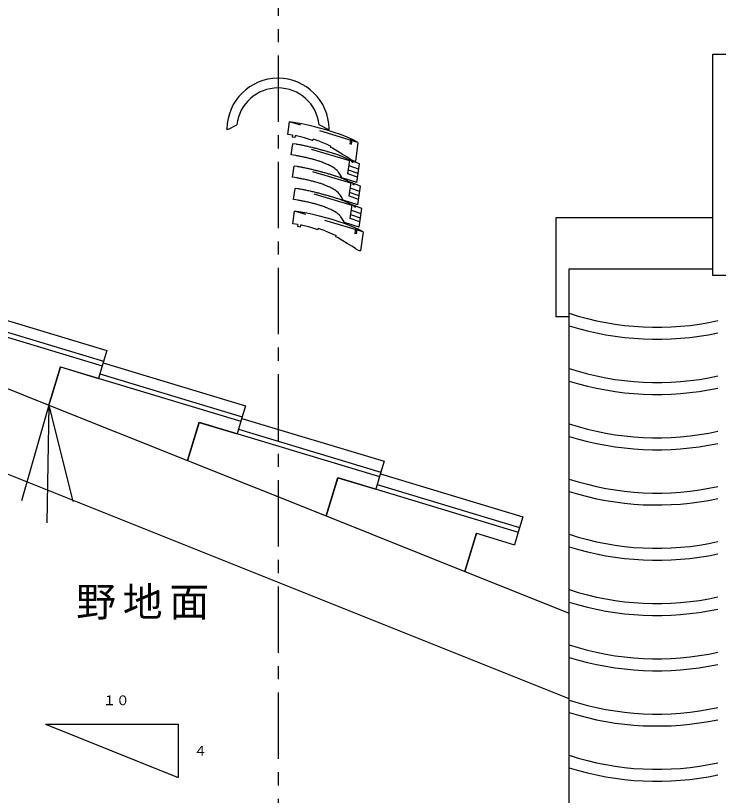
# Model space of a CAD drawing. Units: millimetres, scale not verified. Extents: x -4726 to 4690, y -2905 to 2891.
# Drawn here: x 296 to 1354, y -331 to 844 of the extents above; entities that cross this region are included whole.
import ezdxf
from ezdxf.enums import TextEntityAlignment as Align

# ---------------------------------------------------------------- set-up
doc = ezdxf.new("R2010")
doc.units = ezdxf.units.MM
doc.header["$LTSCALE"] = 20
doc.linetypes.add('CHAIN1', pattern=[8, 5, -1, 1, -1])
doc.linetypes.add('DASHED1', pattern=[1.8, 1.2, -0.6])
for name, color, linetype in [('0-0', 7, 'Continuous'), ('0-C', 7, 'Continuous'), ('0-D', 7, 'Continuous')]:
    doc.layers.add(name, color=color, linetype=linetype)
doc.styles.add('ＭＳ ゴシック', font='')
doc.styles.get('ＭＳ ゴシック').set_extended_font_data('MS Gothic')

# ---------------------------------------------------------------- blocks, each defined once
blk = doc.blocks.new('kae7l')
at = {"layer": '0-C'}
for p, q in [((1028.484, -15.97), (1122.911, -15.97)), ((1036.484, -46.989), (1122.911, -46.989))]:
    blk.add_line(p, q, dxfattribs=at)
blk.add_lwpolyline([(1152.911, -51), (1122.911, -51), (1122.911, 82.48), (1152.911, 82.48)], close=True, dxfattribs=at)
blk = doc.blocks.new('kae7md1')
at = {"layer": '0-D'}
for p, q in [((-57.522, 30.221), (-52.122, 33.021)), ((-21.474, 27.195), (-20.476, 34.805)), ((2.878, 30.221), (-2.522, 33.021)), ((-58.122, 30.221), (-58.119, 30.621)), ((-57.522, 30.221), (-58.122, 30.221)), ((2.878, 30.221), (3.478, 30.221)), ((3.478, 30.221), (3.476, 30.621)), ((-18.547, 26.699), (-21.474, 27.195)), ((-18.547, 26.699), (-18.703, 25.508)), ((-17.124, 25.241), (-18.703, 25.508)), ((-16.968, 26.432), (-17.124, 25.241)), ((-16.224, 26.305), (-16.968, 26.432)), ((-11.345, 25.154), (-16.224, 26.305)), ((-6.473, 23.62), (-11.345, 25.154)), ((-6.341, 23.574), (-6.473, 23.62)), ((-6.341, 23.574), (-6.235, 24.388)), ((-1.952, 22.875), (-6.235, 24.388)), ((-6.235, 24.384), (-6.235, 24.388)), ((16.31, 24.602), (15.869, 21.243)), ((17.071, 24.258), (16.653, 21.067)), ((20.862, 22.403), (17.882, 23.891)), ((-16.256, 21.251), (-18.356, 21.568)), ((4.414, 19.329), (4.522, 20.157)), ((5.478, 18.856), (4.414, 19.329)), ((20.862, 22.403), (19.354, 10.901)), ((21.74, 9.539), (15.972, 11.581)), ((17.026, 10.375), (17.288, 11.115)), ((17.78, 10.108), (18.042, 10.848)), ((20.117, -1.745), (21.74, 9.539)), ((-15.543, 7.79), (-17.644, 8.107)), ((20.878, 3.545), (15.11, 5.587)), ((21.256, 6.174), (15.488, 8.215)), ((20.117, -1.745), (11.21, 0.95)), ((22.452, -3.922), (16.684, -1.88)), ((17.739, -3.086), (18.001, -2.346)), ((18.493, -3.353), (18.755, -2.613)), ((20.83, -15.206), (22.452, -3.922)), ((-14.831, -5.67), (-16.932, -5.354)), ((21.59, -9.916), (15.822, -7.874)), ((21.968, -7.287), (16.2, -5.246)), ((20.83, -15.206), (11.923, -12.511)), ((22.681, -20.748), (16.913, -18.706)), ((23.165, -17.383), (17.397, -15.341)), ((18.451, -16.546), (18.713, -15.807)), ((19.205, -16.813), (19.467, -16.074)), ((21.542, -28.667), (23.165, -17.383)), ((-18.373, -26.709), (-17.375, -19.099)), ((22.303, -23.376), (16.535, -21.335)), ((-15.446, -27.205), (-18.373, -26.709)), ((-15.446, -27.205), (-15.602, -28.395)), ((-13.867, -27.472), (-14.023, -28.663)), ((-13.123, -27.598), (-13.867, -27.472)), ((-8.244, -28.75), (-13.123, -27.598)), ((21.542, -28.667), (12.635, -25.971)), ((-14.023, -28.663), (-15.602, -28.395)), ((-3.372, -30.284), (-8.244, -28.75)), ((-3.24, -30.33), (-3.372, -30.284)), ((-3.24, -30.33), (-3.134, -29.516)), ((1.149, -31.029), (-3.134, -29.516)), ((-3.134, -29.52), (-3.134, -29.516)), ((19.411, -29.302), (18.97, -32.661)), ((20.172, -29.646), (19.754, -32.837)), ((23.963, -31.501), (20.983, -30.013)), ((23.963, -31.501), (22.455, -43.002)), ((7.515, -34.574), (7.623, -33.747)), ((8.579, -35.048), (7.515, -34.574))]:
    blk.add_line(p, q, dxfattribs=at)
at = {"layer": '0-D', "linetype": 'DASHED1'}
for p, q in [((20.862, 22.403), (-20.476, 34.805)), ((15.929, 11.282), (-18.356, 21.568)), ((16.641, -2.178), (-17.644, 8.107)), ((17.354, -15.639), (-16.932, -5.354)), ((23.963, -31.501), (-17.375, -19.099))]:
    blk.add_line(p, q, dxfattribs=at)
at = {"layer": '0-D'}
for points in [[(17.882, 23.891), (13.987, 25.653), (10.264, 27.134), (6.45, 28.436), (2.2, 29.714), (-1.58, 30.831), (-5.377, 31.82), (-9.399, 32.838), (-13.001, 33.572), (-16.776, 34.231), (-20.476, 34.805)], [(-16.53, 14.413), (-19.324, 14.837), (-18.356, 21.568)], [(-7.472, 19.443), (-8.105, 19.599), (-8.74, 19.749), (-9.109, 19.834), (-9.477, 19.916), (-10.113, 20.054), (-10.75, 20.186), (-11.387, 20.315), (-12.026, 20.442), (-12.664, 20.568), (-13.034, 20.641), (-13.404, 20.714), (-14.042, 20.84), (-14.68, 20.964), (-15.319, 21.085), (-15.958, 21.201), (-16.256, 21.251)], [(14.089, 12.538), (13.733, 12.702), (13.121, 12.984), (12.506, 13.264), (11.891, 13.539), (11.272, 13.807), (10.651, 14.069), (10.289, 14.216), (9.932, 14.358), (9.313, 14.594), (8.691, 14.822), (8.067, 15.042), (7.439, 15.254), (6.809, 15.46), (6.443, 15.577), (6.08, 15.692), (5.452, 15.885), (4.824, 16.075), (4.195, 16.262), (3.565, 16.448), (2.935, 16.633), (2.57, 16.741), (2.205, 16.848), (1.576, 17.034), (0.947, 17.22), (0.318, 17.404), (-0.312, 17.585), (-0.944, 17.763), (-1.31, 17.864), (-1.676, 17.963), (-2.307, 18.13), (-2.939, 18.294), (-3.572, 18.456), (-4.206, 18.616), (-4.839, 18.776), (-5.207, 18.869), (-5.574, 18.962), (-6.206, 19.124), (-6.839, 19.284), (-7.472, 19.443)], [(-1.952, 22.875), (2.126, 21.224), (4.522, 20.157)], [(19.354, 10.901), (18.561, 11.006), (16.261, 12.093), (16.186, 12.277), (14.087, 13.634), (11.287, 15.366), (8.644, 16.991), (5.478, 18.856)], [(-8.439, 12.714), (-9.073, 12.867), (-9.708, 13.017), (-10.077, 13.103), (-10.445, 13.188), (-11.08, 13.332), (-11.715, 13.473), (-12.351, 13.611), (-12.988, 13.745), (-13.626, 13.876), (-13.996, 13.95), (-14.366, 14.022), (-15.004, 14.143), (-15.644, 14.26), (-16.284, 14.372), (-16.53, 14.413)], [(11.21, 0.95), (11.019, 1.323), (10.685, 1.962), (10.34, 2.594), (9.979, 3.213), (9.594, 3.813), (9.18, 4.391), (8.923, 4.714), (8.636, 5.045), (8.109, 5.588), (7.545, 6.097), (6.95, 6.574), (6.328, 7.019), (5.685, 7.433), (5.305, 7.659), (4.96, 7.853), (4.357, 8.171), (3.747, 8.472), (3.13, 8.757), (2.509, 9.033), (1.885, 9.301), (1.522, 9.455), (1.165, 9.606), (0.549, 9.865), (-0.068, 10.12), (-0.688, 10.37), (-1.31, 10.612), (-1.936, 10.845), (-2.301, 10.975), (-2.661, 11.099), (-3.284, 11.304), (-3.911, 11.5), (-4.541, 11.686), (-5.173, 11.866), (-5.806, 12.04), (-6.175, 12.138), (-6.541, 12.235), (-7.173, 12.398), (-7.805, 12.558), (-8.439, 12.714)], [(20.573, 1.422), (14.805, 3.464), (15.972, 11.581), (14.089, 12.538)], [(-15.818, 0.952), (-18.612, 1.376), (-17.644, 8.107)], [(-6.759, 5.982), (-7.393, 6.138), (-8.028, 6.289), (-8.397, 6.373), (-8.765, 6.456), (-9.4, 6.593), (-10.037, 6.726), (-10.675, 6.855), (-11.313, 6.981), (-11.951, 7.107), (-12.322, 7.18), (-12.692, 7.253), (-13.329, 7.379), (-13.967, 7.504), (-14.606, 7.624), (-15.246, 7.74), (-15.543, 7.79)], [(14.801, -0.922), (14.446, -0.758), (13.833, -0.476), (13.219, -0.197), (12.603, 0.078), (11.985, 0.347), (11.363, 0.608), (11.001, 0.755), (10.644, 0.897), (10.026, 1.133), (9.404, 1.361), (8.779, 1.581), (8.152, 1.794), (7.522, 2), (7.156, 2.117), (6.792, 2.231), (6.165, 2.424), (5.536, 2.614), (4.907, 2.801), (4.277, 2.987), (3.647, 3.172), (3.282, 3.28), (2.917, 3.388), (2.288, 3.574), (1.659, 3.759), (1.03, 3.943), (0.4, 4.124), (-0.231, 4.302), (-0.598, 4.403), (-0.963, 4.502), (-1.595, 4.67), (-2.227, 4.834), (-2.86, 4.995), (-3.493, 5.155), (-4.127, 5.315), (-4.494, 5.408), (-4.861, 5.502), (-5.494, 5.663), (-6.126, 5.824), (-6.759, 5.982)], [(-7.727, -0.747), (-8.361, -0.594), (-8.996, -0.443), (-9.364, -0.357), (-9.732, -0.273), (-10.367, -0.129), (-11.003, 0.013), (-11.639, 0.15), (-12.276, 0.285), (-12.914, 0.415), (-13.284, 0.489), (-13.654, 0.561), (-14.292, 0.682), (-14.931, 0.799), (-15.571, 0.911), (-15.818, 0.952)], [(11.923, -12.511), (11.731, -12.138), (11.397, -11.498), (11.053, -10.867), (10.692, -10.248), (10.307, -9.647), (9.892, -9.069), (9.635, -8.747), (9.349, -8.416), (8.822, -7.873), (8.258, -7.364), (7.662, -6.887), (7.041, -6.442), (6.398, -6.028), (6.017, -5.802), (5.672, -5.608), (5.07, -5.289), (4.459, -4.989), (3.843, -4.703), (3.222, -4.428), (2.597, -4.159), (2.235, -4.005), (1.878, -3.854), (1.262, -3.596), (0.644, -3.341), (0.025, -3.091), (-0.598, -2.849), (-1.223, -2.616), (-1.588, -2.486), (-1.948, -2.362), (-2.572, -2.157), (-3.199, -1.961), (-3.828, -1.774), (-4.46, -1.595), (-5.094, -1.421), (-5.462, -1.323), (-5.828, -1.226), (-6.46, -1.063), (-7.093, -0.903), (-7.727, -0.747)], [(21.285, -12.038), (15.517, -9.997), (16.684, -1.88), (14.801, -0.922)], [(-15.105, -12.508), (-17.899, -12.084), (-16.932, -5.354)], [(-6.047, -7.478), (-6.681, -7.323), (-7.315, -7.172), (-7.684, -7.087), (-8.052, -7.005), (-8.688, -6.868), (-9.325, -6.735), (-9.962, -6.606), (-10.601, -6.479), (-11.239, -6.354), (-11.609, -6.281), (-11.979, -6.207), (-12.617, -6.081), (-13.255, -5.957), (-13.894, -5.836), (-14.533, -5.721), (-14.831, -5.67)], [(15.514, -14.383), (15.158, -14.219), (14.545, -13.937), (13.931, -13.658), (13.316, -13.383), (12.697, -13.114), (12.076, -12.853), (11.714, -12.705), (11.357, -12.564), (10.738, -12.327), (10.116, -12.1), (9.491, -11.88), (8.864, -11.667), (8.234, -11.461), (7.868, -11.344), (7.505, -11.23), (6.877, -11.037), (6.249, -10.847), (5.619, -10.66), (4.99, -10.474), (4.36, -10.289), (3.994, -10.181), (3.63, -10.073), (3.001, -9.887), (2.372, -9.702), (1.743, -9.518), (1.112, -9.336), (0.481, -9.158), (0.115, -9.057), (-0.251, -8.958), (-0.882, -8.791), (-1.515, -8.627), (-2.148, -8.466), (-2.781, -8.306), (-3.414, -8.146), (-3.782, -8.053), (-4.149, -7.959), (-4.781, -7.798), (-5.414, -7.637), (-6.047, -7.478)], [(-7.014, -14.208), (-7.648, -14.054), (-8.283, -13.904), (-8.652, -13.818), (-9.02, -13.733), (-9.655, -13.589), (-10.29, -13.448), (-10.926, -13.31), (-11.563, -13.176), (-12.201, -13.046), (-12.571, -12.972), (-12.941, -12.899), (-13.58, -12.778), (-14.219, -12.662), (-14.859, -12.55), (-15.105, -12.508)], [(12.635, -25.971), (12.444, -25.599), (12.11, -24.959), (11.765, -24.328), (11.404, -23.709), (11.019, -23.108), (10.604, -22.53), (10.348, -22.208), (10.061, -21.877), (9.534, -21.334), (8.97, -20.824), (8.375, -20.347), (7.753, -19.903), (7.11, -19.489), (6.73, -19.263), (6.385, -19.068), (5.782, -18.75), (5.172, -18.45), (4.555, -18.164), (3.934, -17.889), (3.31, -17.62), (2.947, -17.466), (2.59, -17.315), (1.974, -17.056), (1.357, -16.801), (0.737, -16.552), (0.115, -16.31), (-0.511, -16.077), (-0.876, -15.947), (-1.236, -15.823), (-1.859, -15.617), (-2.486, -15.422), (-3.116, -15.235), (-3.748, -15.055), (-4.381, -14.882), (-4.75, -14.783), (-5.116, -14.687), (-5.748, -14.524), (-6.38, -14.364), (-7.014, -14.208)], [(21.998, -25.499), (16.23, -23.457), (17.397, -15.341), (15.514, -14.383)], [(20.983, -30.013), (17.088, -28.251), (13.365, -26.77), (9.551, -25.467), (5.301, -24.19), (1.521, -23.073), (-2.276, -22.084), (-6.298, -21.066), (-9.9, -20.332), (-13.674, -19.673), (-17.375, -19.099)], [(1.149, -31.029), (5.227, -32.68), (7.623, -33.747)], [(22.455, -43.002), (21.662, -42.898), (19.362, -41.811), (19.287, -41.627), (17.188, -40.269), (14.388, -38.538), (11.745, -36.913), (8.579, -35.048)]]:
    blk.add_lwpolyline(points, dxfattribs=at)
for radius, start, end in [(30.8, 90, 179.25587), (30.8, 0.74411, 89.99998), (24.958, 90, 173.5584), (24.958, 6.44159, 90)]:
    blk.add_arc((-27.322, 30.221), radius, start, end, dxfattribs=at)

msp = doc.modelspace()

# ---------------------------------------------------------------- linework, layer by layer
at = {"layer": '0-0', "color": 4, "linetype": 'CHAIN1'}
msp.add_line((691.13, 1743.91), (691.13, -1286.28), dxfattribs=at)
at = {"layer": '0-0'}
for p, q in [((1109.86, 390.29), (1109.86, 539.94)), ((1129.86, -1001.99), (1129.86, 462.39)), ((218.71, 404.26), (433.31, 339.55)), ((154.41, 398.55), (426.37, 316.54)), ((213.8, 387.95), (428.39, 323.24)), ((1129.86, 390.29), (1109.86, 390.29)), ((136.97, 340.72), (345.88, 257.16)), ((433.31, 339.55), (426.37, 316.54)), ((345.88, 257.16), (363.31, 314.98)), ((363.23, 314.69), (345.88, 257.16)), ((363.23, 314.69), (420.6, 297.39)), ((363.31, 314.98), (635.28, 232.98)), ((426.37, 316.54), (420.6, 297.39)), ((422.71, 304.39), (637.3, 239.68)), ((1129.86, -185.67), (-64.05, 291.89)), ((345.88, 257.16), (304.5, 112.98)), ((345.88, 257.16), (342.74, 79.7)), ((345.88, 257.16), (554.79, 173.6)), ((345.88, 257.16), (382.13, 111.61)), ((554.79, 173.6), (572.22, 231.42)), ((572.13, 231.13), (554.79, 173.6)), ((572.13, 231.13), (629.5, 213.83)), ((572.22, 231.42), (844.19, 149.42)), ((635.28, 232.98), (629.5, 213.83)), ((631.61, 220.82), (846.21, 156.12)), ((554.79, 173.6), (763.69, 90.04)), ((763.69, 90.04), (781.13, 147.86)), ((781.04, 147.57), (763.69, 90.04)), ((781.04, 147.57), (838.41, 130.27)), ((781.13, 147.86), (1053.09, 65.85)), ((844.19, 149.42), (838.41, 130.27)), ((840.52, 137.26), (1055.11, 72.56)), ((763.69, 90.04), (972.6, 6.47)), ((972.6, 6.47), (990.03, 64.29)), ((989.95, 64), (972.6, 6.47)), ((989.95, 64), (1047.32, 46.71)), ((1053.09, 65.85), (1047.32, 46.71)), ((972.6, 6.47), (1129.86, -56.43)), ((340.64, -223.9), (540.64, -303.9))]:
    msp.add_line(p, q, dxfattribs=at)
for points in [[(427.62, 320.69), (642.22, 255.99), (635.28, 232.98)], [(636.53, 237.13), (851.12, 172.42), (844.19, 149.42)], [(845.44, 153.57), (1060.03, 88.86), (1053.09, 65.85)], [(340.64, -223.9), (540.64, -223.9), (540.64, -303.9)]]:
    msp.add_lwpolyline(points, dxfattribs=at)
for centre, radius, start, end in [((1262.06, 798.7), 424.32, 251.84569, 282.48355), ((1262.06, 798.7), 442.32, 252.6086, 281.93727), ((1262.06, 715.43), 424.32, 251.84569, 282.48355), ((1262.06, 715.43), 442.32, 252.6086, 281.93727), ((1262.06, 632.15), 424.32, 251.84569, 282.48355), ((1262.06, 632.15), 442.32, 252.6086, 281.93727), ((1262.06, 548.88), 424.32, 251.84569, 282.48355), ((1262.06, 548.88), 442.32, 252.6086, 281.93727), ((1262.06, 465.61), 424.32, 251.84569, 282.48355), ((1262.06, 465.61), 442.32, 252.6086, 281.93727), ((1262.06, 382.34), 424.32, 251.84569, 282.48355), ((1262.06, 382.34), 442.32, 252.6086, 281.93727), ((1262.06, 299.06), 424.32, 251.84569, 282.48355), ((1262.06, 299.06), 442.32, 252.6086, 281.93727), ((1262.06, 215.79), 424.32, 251.84569, 282.48355), ((1262.06, 215.79), 442.32, 252.6086, 281.93727), ((1262.06, 132.52), 424.32, 251.84569, 282.48355), ((1262.06, 132.52), 442.32, 252.6086, 281.93727)]:
    msp.add_arc(centre, radius, start, end, dxfattribs=at)

# ---------------------------------------------------------------- block references
at = {"layer": '0-0', "xscale": 2.5, "yscale": 2.5}
for name, p in [('kae7l', (-1461.35, 579.86)), ('kae7md1', (759.43, 597.09))]:
    msp.add_blockref(name, p, dxfattribs=at)

# ---------------------------------------------------------------- texts
at = {"layer": '0-0', "color": 4, "style": 'ＭＳ ゴシック'}
for s, p in [('１０', (427.3, -199.51)), ('４', (564.22, -275.66))]:
    msp.add_text(s, height=14.66, dxfattribs=at).set_placement(p, align=Align.BOTTOM_LEFT)
at = {"layer": '0-0', "insert": (387.1, -66.25), "char_height": 43.99, "attachment_point": 7, "style": 'ＭＳ ゴシック'}
msp.add_mtext('\\T1.17;野地面', dxfattribs=at)

doc.saveas('drawing.dxf')
